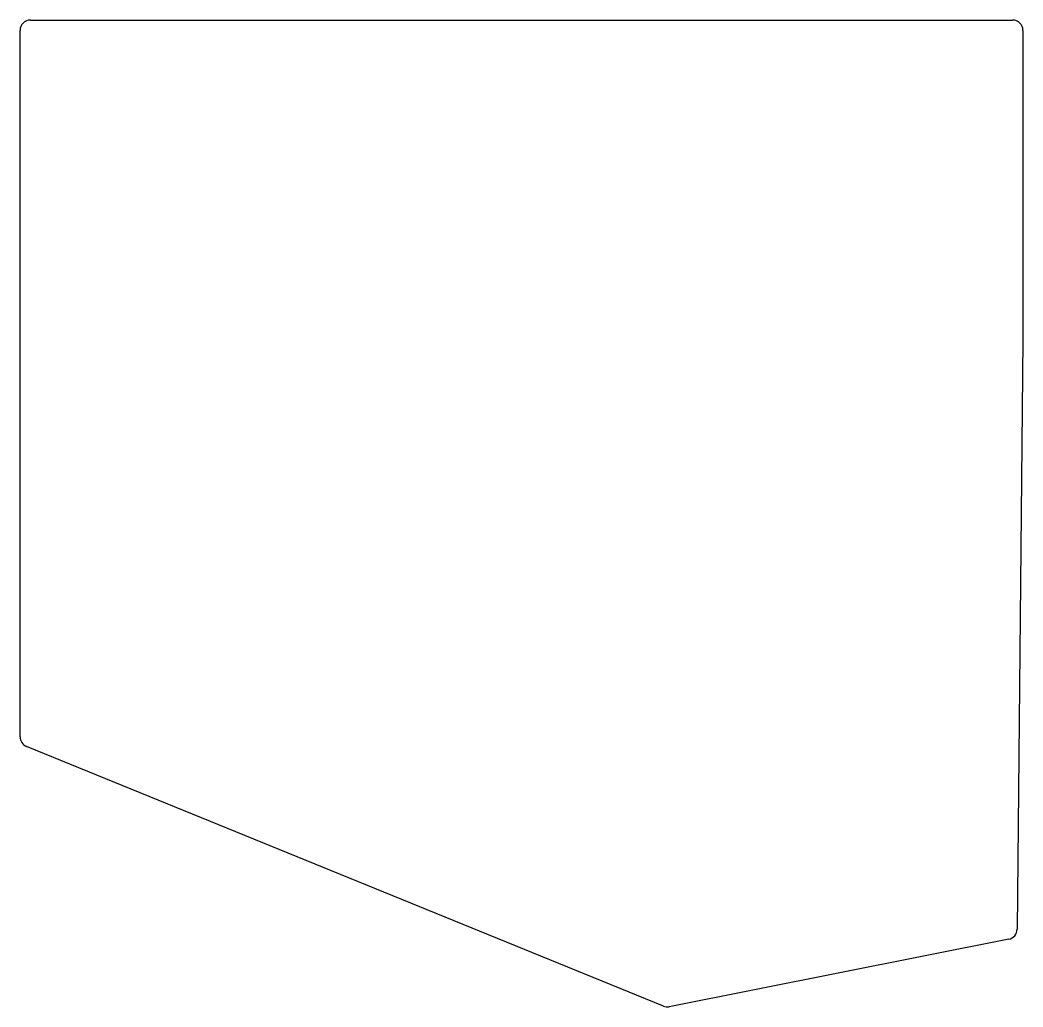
# Model space of a CAD drawing. Header units: millimetres. Extents: x -49 to 145, y -91 to 100.
import ezdxf

# ---------------------------------------------------------------- set-up
doc = ezdxf.new("R2010")
doc.units = ezdxf.units.MM

msp = doc.modelspace()

# ---------------------------------------------------------------- linework, layer by layer
for p, q in [((-47, 100), (143, 100)), ((-49, -38.66), (-49, 98)), ((145, 98), (145, 38.01)), ((145, 37.99), (143.88, -75.88)), ((75.44, -90.77), (-47.76, -40.51)), ((142.27, -77.82), (76.59, -90.88))]:
    msp.add_line(p, q)
for centre, start, end in [((-47, 98), 90, 180), ((143, 98), 0, 90), ((143, 38.01), 359.4349, 0), ((-47, -38.66), 180, 247.8045), ((141.88, -75.86), 281.2513, 359.4349), ((76.2, -88.92), 247.8045, 281.2513)]:
    msp.add_arc(centre, 2, start, end)

doc.saveas('drawing.dxf')
